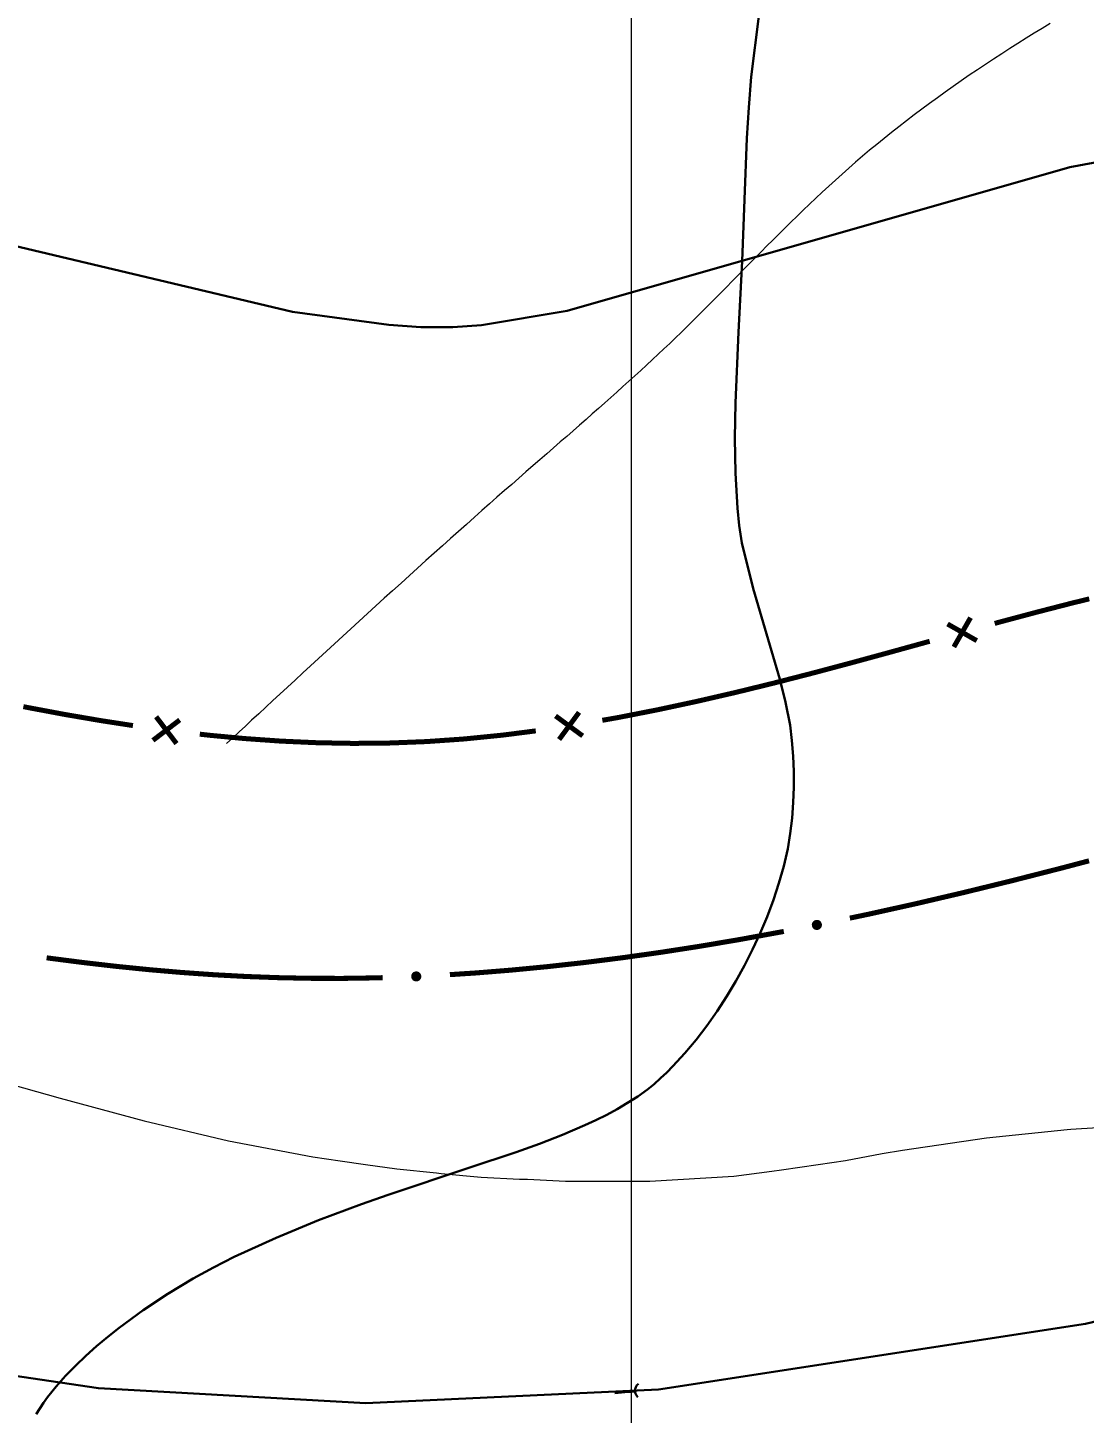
# Model space of a CAD drawing. Header units: inches. Extents: x 36473197 to 36486087, y 3899343 to 3911260.
# Drawn here: x 36483928.3 to 36484053.8, y 3903423.6 to 3903588 of the extents above; entities that cross this region are included whole.
import ezdxf

# ---------------------------------------------------------------- set-up
doc = ezdxf.new("R2010")
doc.units = ezdxf.units.IN
doc.header["$MEASUREMENT"] = 0
doc.layers.get('0').update_dxf_attribs({"lineweight": 0})
doc.layers.get('Defpoints').update_dxf_attribs({"lineweight": 0})
for name, color, linetype, lineweight, true_color in [('保护煤柱', 7, 'Continuous', 0, 0xff0042), ('断层上盘', 1, 'Continuous', 0, 0xff0000), ('断层下盘', 1, 'Continuous', 0, 0xff0000)]:
    doc.layers.add(name, color=color, linetype=linetype, lineweight=lineweight, true_color=true_color)
for name, color, linetype, lineweight in [('四盘区辅运巷', 7, 'Continuous', 0), ('水系', 7, 'Continuous', 0), ('等值线', 7, 'Continuous', 0), ('经纬网', 7, 'Continuous', 0)]:
    doc.layers.add(name, color=color, linetype=linetype, lineweight=lineweight)
doc.styles.add('仿宋', font='simfang.ttf')
doc.linetypes.add('保护煤柱', pattern='A,0.0195,-0.001,[6,西北矿业高家堡煤矿2022年采掘接续图(2022.8.14).shx,S=1.015748031496063e-06,R=0,X=0,Y=0],0.0195', length=0.04)
doc.dimstyles.get("Standard").update_dxf_attribs({"dimtxt": 30, "dimasz": 20, "dimexe": 0.18, "dimexo": 0.0625, "dimgap": 0.09, "dimtad": 1, "dimdec": 0, "dimzin": 0, "dimdsep": 46, "dimtxsty": '仿宋', "dimcen": 0.09, "dimclrd": 150, "dimclre": 150, "dimadec": 0, "dimazin": 0, "dimtfac": 1, "dimtdec": 0, "dimtofl": 0, "dimtmove": 0, "dimatfit": 3, "dimfxl": 1, "dimtolj": 1, "dimtzin": 0, "dimlwd": 0, "dimarcsym": 0})

# ---------------------------------------------------------------- blocks, each defined once
blk = doc.blocks.new('lr_block_21_1')
at = {"color": 1, "true_color": 0xff0000, "const_width": 0.6}
for points in [[(331.5972189605236, 13.9532108521089), (331.2105089873075, 13.85095923114568), (330.8237990066409, 13.74870761018246), (330.4370890334249, 13.64645598921925), (330.0503790527582, 13.54420436825603), (329.6636690795422, 13.44195274729282), (329.2769590988755, 13.3397011263296), (328.8902491256595, 13.23744950536638), (328.5035391449928, 13.13519788440317), (328.1162448376417, 13.03519727941602), (327.728627294302, 12.93644180521369), (327.3410097509623, 12.83768633008003), (326.9533922225237, 12.7389308558777), (326.565774679184, 12.64017538074404), (326.1781571358442, 12.54141990654171), (325.7905396074057, 12.44266443140805), (325.4029220640659, 12.34390895720571), (325.0153045207262, 12.24515348300338), (324.6276869922876, 12.14639800786972), (324.2400694489479, 12.04764253366739), (323.8524519056082, 11.94888705853373), (323.4648343771696, 11.85013158433139), (323.0772168338299, 11.75137610919774), (322.6895992904902, 11.6526206349954)], [(303.2039981558919, 7.151561109814793), (303.5954971462488, 7.233588793780655), (303.9869961366057, 7.315616477746516), (304.3784951195121, 7.397644161712378), (304.769994109869, 7.47967184567824), (305.1614931002259, 7.561699529644102), (305.5529427081347, 7.643956173676997), (305.9434495121241, 7.730584337841719), (306.3339563161135, 7.817212502006441), (306.7244631201029, 7.903840665239841), (307.1149699091911, 7.990468829404563), (307.5054767131805, 8.077096992637962), (307.89598351717, 8.163725156802684), (308.2864903211594, 8.250353320967406), (308.6769971251488, 8.336981484200805), (309.067503914237, 8.423609648365527), (309.4580107182264, 8.510237811598927), (309.8485175222158, 8.596865975763649), (310.2390243262053, 8.68349413992837), (310.6295311152935, 8.77012230316177), (311.0198953151703, 8.85737686464563), (311.409418463707, 8.948325839359313), (311.7989416122437, 9.039274813141674), (312.1884647756815, 9.130223787855357), (312.5779879242182, 9.22117276256904), (312.9675110727549, 9.3121217363514), (313.3570342212915, 9.403070711065084), (313.7465573698282, 9.494019685778767), (314.1360805183649, 9.584968659561127), (314.5256036669016, 9.67591763427481), (314.9151268154383, 9.766866608988494), (315.304649963975, 9.857815582770854), (315.6941731125116, 9.948764557484537), (316.0836962610483, 10.03971353219822), (316.473219409585, 10.13066250598058), (316.8620187565684, 10.22464030887932), (317.2505761757493, 10.31963047385216), (317.6391335949302, 10.414620638825), (318.027691014111, 10.50961080286652), (318.4162484332919, 10.60460096783936), (318.8048058599234, 10.6995911328122), (319.1933632791042, 10.79458129685372), (319.5819206982851, 10.88957146182656), (319.970478117466, 10.9845616267994), (320.3590355366468, 11.07955179177225), (320.7475929558277, 11.17454195581377), (321.1361503750086, 11.26953212078661), (321.5247077941895, 11.36452228575945), (321.9132652133703, 11.45951244980097), (322.3018226400018, 11.55450261477381), (322.6895992904902, 11.6526206349954)], [(298.9921633005142, 6.285626078490168), (299.0170201510191, 6.211019530892372), (299.0603441745043, 6.146157914306968), (299.1194013953209, 6.094580358359963), (299.1894954144955, 6.059440233744681), (299.265929825604, 6.043890910223126), (299.3443939685822, 6.049123313743621), (299.4190005138516, 6.073980164714158), (299.483862131834, 6.117304184474051), (299.5354396849871, 6.176361408550292), (299.5705798119307, 6.246455428656191), (299.5861291363835, 6.322889835573733), (299.5808967351913, 6.401353979948908), (299.5560398846865, 6.475960527546704), (299.5127158612013, 6.540822144132107), (299.4536586403847, 6.592399700079113), (299.3835646212101, 6.627539824694395), (299.3071302101016, 6.64308914821595), (299.2286660671234, 6.637856744695455), (299.1540595218539, 6.612999893724918), (299.0891979038715, 6.569675873965025), (299.0376203507185, 6.510618649888784), (299.0024802237749, 6.440524629782885), (298.986930899322, 6.364090222865343), (298.9921633005142, 6.285626078490168)], [(295.3616404756904, 5.571970683988184), (294.968682974577, 5.497287302277982), (294.5752209722996, 5.425261977128685), (294.181758955121, 5.353236651979387), (293.7882969528437, 5.281211326830089), (293.3948349505663, 5.209186001680791), (293.0013729333878, 5.137160676531494), (292.6079109311104, 5.065135351382196), (292.2144489139318, 4.993110026232898), (291.8209869116545, 4.921084701083601), (291.4275248944759, 4.849059375934303), (291.0340628921986, 4.777034050785005), (290.6406008899212, 4.705008726101369), (290.2471388727427, 4.632983400952071), (289.8528786748648, 4.565490633249283), (289.458482131362, 4.498772090766579), (289.064085572958, 4.432053547818214), (288.6696890294552, 4.365335004869848), (288.2752924859524, 4.298616462387145), (287.8808959424496, 4.231897919904441), (287.4864993840456, 4.165179376956075), (287.0921028405428, 4.098460834473372), (286.69770629704, 4.031742291525006), (286.3033097535372, 3.965023749042302), (285.9089131951332, 3.898305206559598), (285.5145166516304, 3.831586663611233), (285.1195888072252, 3.768146552145481), (284.7243070453405, 3.706890336237848), (284.3290252685547, 3.645634120330215), (283.93374350667, 3.584377904422581), (283.5384617298841, 3.523121688514948), (283.1431799679995, 3.461865472607315), (282.7478982061148, 3.400609256699681), (282.3526164293289, 3.339353040792048), (281.9573346674442, 3.278096824884415), (281.5620528906584, 3.216840608976781), (281.1667711287737, 3.155584393069148), (280.771489366889, 3.094328177161515), (280.3756268620491, 3.037003157660365), (279.9795169830322, 2.981352780014277), (279.5834071040154, 2.92570240329951), (279.1872972249985, 2.870052025653422), (278.7911873608828, 2.814401648938656), (278.3950774818659, 2.75875127222389), (277.998967602849, 2.703100894577801), (277.6028577238321, 2.647450517863035), (277.2067478448153, 2.591800140216947), (276.8106379657984, 2.536149763502181), (276.4145280867815, 2.480499385856092), (276.0183121860027, 2.425645369105041), (275.6214389204979, 2.375729405321181)], [(207.8433994948864, 2.441947125364095), (208.2396530210972, 2.387376904021949), (208.6363741010427, 2.336265462916344), (209.0330951884389, 2.285154022276402), (209.429816275835, 2.234042581170797), (209.8265373632312, 2.182931140065193), (210.2232584506273, 2.13181969942525), (210.6199795380235, 2.080708258319646), (211.0167006254196, 2.029596817214042), (211.4134217128158, 1.978485376574099), (211.8101428002119, 1.927373935468495), (212.2069983780384, 1.877364159561694), (212.6043636500835, 1.831529155839235), (213.0017289072275, 1.785694152116776), (213.3990941643715, 1.739859148394316), (213.7964594364166, 1.694024144206196), (214.1938246935606, 1.648189140483737), (214.5911899507046, 1.602354136761278), (214.9885552227497, 1.556519133038819), (215.3859204798937, 1.51068412931636), (215.7832857519388, 1.464849125593901), (216.1807947382331, 1.420342363417149), (216.5787666812539, 1.380113865248859), (216.9767386242747, 1.339885367080569), (217.3747105672956, 1.29965686891228), (217.7726825103164, 1.25942837074399), (218.1706544607878, 1.219199872110039), (218.5686264038086, 1.178971373941749), (218.9665983468294, 1.13874287577346), (219.3645702898502, 1.09851437760517), (219.7625422328711, 1.05828587943688), (220.1607229709625, 1.020289012230933), (220.5592500790954, 0.9859939785674214), (220.9577771797776, 0.9516989449039102), (221.3563042804599, 0.9174039112403989), (221.7548313811421, 0.8831088775768876), (222.1533584818244, 0.8488138439133763), (222.5518855825067, 0.814518810249865), (222.9504126906395, 0.7802237756550312), (223.3489397913218, 0.7459287419915199), (223.747466892004, 0.7116337083280087), (224.1462957262993, 0.6811991864815354), (224.5453116893768, 0.6531588500365615), (224.9443276524544, 0.6251185135915875), (225.3433436155319, 0.5970781780779362), (225.7423595786095, 0.5690378416329622), (226.141375541687, 0.5409975051879883), (226.5403915047646, 0.5129571687430143), (226.9394074827433, 0.484916833229363), (227.3384234458208, 0.456876496784389), (227.7374394088984, 0.4288361603394151)], [(255.7192607223988, 0.4426751555874944), (256.1184118837118, 0.4687203145585954), (256.5175630450249, 0.4947654739953578), (256.9167142063379, 0.5208106329664588), (257.315865367651, 0.5468557924032211), (257.715016528964, 0.5729009513743222), (258.1141676902771, 0.5989461108110845), (258.5133188515902, 0.6249912697821856), (258.9124198928475, 0.6517237829975784), (259.3111268058419, 0.6838609375990927), (259.7098337188363, 0.7159980912692845), (260.1085406318307, 0.7481352458707988), (260.5072475448251, 0.7802724004723132), (260.9059544578195, 0.8124095550738275), (261.3046613708138, 0.8445467096753418), (261.7033682838082, 0.8766838647425175), (262.1020751968026, 0.9088210184127092), (262.5007821172476, 0.9409581730142236), (262.899489030242, 0.9730953276157379), (263.2978186905384, 1.009510348550975), (263.6959965527058, 1.047646942548454), (264.094174399972, 1.085783537477255), (264.4923522472382, 1.123920131474733), (264.8905300945044, 1.162056726403534), (265.2887079417706, 1.200193321332335), (265.6868857890368, 1.238329915329814), (266.0850636512041, 1.276466510258615), (266.4832414984703, 1.314603104256094), (266.8814193457365, 1.352739699184895), (267.2795665562153, 1.391172801144421), (267.6771313399076, 1.435243783518672), (268.0746961086988, 1.4793147649616), (268.47226087749, 1.523385747335851), (268.8698256462812, 1.567456729710102), (269.2673904299736, 1.611527712084353), (269.6649551987648, 1.655598694458604), (270.062519967556, 1.699669676832855), (270.4600847363472, 1.743740658275783), (270.8576495200396, 1.787811640650034), (271.2552142888308, 1.831882623024285), (271.6527061611414, 1.876569765619934), (272.0495794415474, 1.926485730335116), (272.4464527219534, 1.976401694118977), (272.8433259874582, 2.026317657902837), (273.2401992678642, 2.076233621686697), (273.6370725333691, 2.126149585470557), (274.0339458137751, 2.176065549254417), (274.4308190941811, 2.225981513038278), (274.8276923596859, 2.27589747775346), (275.2245656400919, 2.325813441537321), (275.6214389204979, 2.375729405321181)], [(247.7276632785797, 0.08624461619183421), (247.3278759419918, 0.07320325216278434), (246.9280885905027, 0.06016188813373446), (246.5281391739845, 0.05385582288727164), (246.1281872689724, 0.04765321174636483), (245.7282353639603, 0.04145060060545802), (245.3282834589481, 0.03524799039587379), (244.928331553936, 0.02904537925496697), (244.5283796489239, 0.02284276811406016), (244.1284277439117, 0.01664015697315335), (243.7284758388996, 0.01043754583224654), (243.3285239338875, 0.004234934691339731), (242.9285569861531, 0.000240174587816), (242.528557702899, 0.0009972522966563702), (242.1285584196448, 0.001754329074174166), (241.7285591363907, 0.002511405851691961), (241.3285598531365, 0.003268482629209757), (240.9285605698824, 0.004025560338050127), (240.5285612866282, 0.004782637115567923), (240.1285620033741, 0.005539713893085718), (239.72856272012, 0.006296790670603514), (239.3285634368658, 0.007053868379443884), (238.9286185279489, 0.01292328117415309), (238.5286936238408, 0.02067405031993985), (238.1287687271833, 0.02842481853440404), (237.7288438230753, 0.03617558674886823), (237.3289189264178, 0.04392635589465499), (236.9289940223098, 0.05167712410911918), (236.5290691256523, 0.05942789325490594), (236.1291442215443, 0.06717866146937013), (235.7292193248868, 0.07492942968383431), (235.3293304294348, 0.08396348310634494), (234.9296002089977, 0.09865196142345667), (234.5298699885607, 0.1133404392749071), (234.1301397830248, 0.1280289175920188), (233.7304095625877, 0.142717394977808), (233.3306793421507, 0.1574058728292584), (232.9309491217136, 0.1720943511463702), (232.5312189012766, 0.1867828289978206), (232.1314886808395, 0.2014713073149323), (231.7317584604025, 0.2161597851663828), (231.3322243988514, 0.2351823565550148), (230.9328016191721, 0.2566635818220675), (230.5333788394928, 0.2781448066234589), (230.1339560598135, 0.2996260318905115), (229.7345332801342, 0.3211072571575642), (229.3351105004549, 0.3425884819589555), (228.9356877207756, 0.3640697072260082), (228.5362649410963, 0.3855509324930608), (228.136842161417, 0.4070321572944522), (227.7374394088984, 0.4288361603394151)], [(251.4252954795957, 0.2166673648171127), (251.4391207769513, 0.1392537928186357), (251.472626671195, 0.06881690537557006), (251.5236187949777, 0.009253464639186859), (251.5879051983356, -0.03563816426321864), (251.661293938756, -0.06205961434170604), (251.7396914586425, -0.06821009842678905), (251.8171050325036, -0.0543848006054759), (251.8875419199467, -0.02087890682742), (251.9471053555608, 0.03011321509256959), (251.9919969886541, 0.09439961845055223), (252.0184184387326, 0.1677883570082486), (252.0245689228177, 0.24618587968871), (252.0107436254621, 0.323599451687187), (251.9772377312183, 0.3940363391302526), (251.9262456074357, 0.4535997798666358), (251.8619592040777, 0.4984914087690413), (251.7885704636574, 0.5249128588475287), (251.7101729437709, 0.5310633429326117), (251.6327593699098, 0.5172380451112986), (251.5623224824667, 0.4837321513332427), (251.5027590468526, 0.4327400294132531), (251.4578674137592, 0.3684536260552704), (251.4314459636807, 0.2950648874975741), (251.4252954795957, 0.2166673648171127)]]:
    blk.add_lwpolyline(points, dxfattribs=at)
blk = doc.blocks.new('lr_block_37')
at = {"color": 1, "true_color": 0xff0000, "const_width": 0.5940594059405941}
for points in [[(307.1033467650414, 14.23809498082846), (307.4891861975193, 14.34358398430049), (307.8753230124712, 14.44797254167497), (308.2617797404528, 14.55117718921974), (308.6482364535332, 14.65438183676451), (309.0346931815147, 14.75758648430929), (309.4211499094963, 14.86079113185406), (309.8076066374779, 14.96399577893317), (310.1940633654594, 15.06720042647794), (310.580520093441, 15.17040507402271), (310.9669768214226, 15.27360972156748), (311.3534335494041, 15.37681436864659), (311.7398902624846, 15.48001901619136), (312.1266523897648, 15.58205856243148), (312.5140435993671, 15.68169818306342), (312.9014348089695, 15.78133780369535), (313.2888260036707, 15.88097742432728), (313.676217213273, 15.98061704495922), (314.0636084228754, 16.08025666559115), (314.4509996175766, 16.17989628622308), (314.838390827179, 16.27953590732068), (315.2257820367813, 16.37917552795261), (315.6131732314825, 16.47881514858454), (316.0005644410849, 16.57845476921648), (316.3883495628834, 16.6765239466913), (316.7769066989422, 16.77151526371017), (317.165463835001, 16.86650658026338), (317.5540209710598, 16.96149789728224), (317.9425781220198, 17.05648921383545), (318.3311352580786, 17.15148053038865)], [(303.2449524179101, 13.18320494517684), (304.2359911948442, 14.92005097866058)], [(303.2450153157115, 13.18297610525042), (301.5054275169969, 14.16919428110123)], [(303.2450153157115, 13.18297610571608), (302.2587971389294, 11.44338830700144)], [(303.2449524179101, 13.18320494471118), (304.9817984551191, 12.19216616870835)], [(299.3895613253117, 12.11738964961842), (299.0040159225464, 12.01083100400865), (298.6184499338269, 11.9043469177559), (298.232878036797, 11.79788418393582), (297.8473061397672, 11.69142145011574), (297.4617342501879, 11.58495871676132), (297.076162353158, 11.47849598294124), (296.6905904561281, 11.37203324912116), (296.3050185590982, 11.26557051576674), (295.9194466620684, 11.15910778194666), (295.5338747724891, 11.05264504812658), (295.1483028754592, 10.9461823143065), (294.7627309784293, 10.83971958095208), (294.3770829364657, 10.73353434121236), (293.9911741614342, 10.62829926656559), (293.6052653938532, 10.52306419191882), (293.2193566262722, 10.41782911680639), (292.8334478512406, 10.31259404215962), (292.4475390836596, 10.20735896751285), (292.0616303160787, 10.10212389286608), (291.6757215410471, 9.996888817753643), (291.2898127734661, 9.891653743106872), (290.9039040058851, 9.786418668460101), (290.5179952308536, 9.68118359381333), (290.1320864632726, 9.575948518700898), (289.74581374228, 9.472064207307994), (289.3592745959759, 9.369168675504625), (288.9727354496717, 9.266273144166917), (288.5861963033676, 9.163377612363547), (288.1996571719646, 9.0604820814915), (287.8131180256605, 8.95758654968813), (287.4265788793564, 8.854691018816084), (287.0400397330523, 8.751795487012714), (286.6535005867481, 8.648899956140667), (286.266961440444, 8.54600442526862), (285.880422309041, 8.44310889346525), (285.4938831627369, 8.340213362593204), (285.1065800413489, 8.240240056533366), (284.7191404774785, 8.140788636635989), (284.3317009136081, 8.041337215807289), (283.9442613497376, 7.941885795909911), (283.5568217858672, 7.842434376012534), (283.1693822219968, 7.742982955183834), (282.7819426581264, 7.643531535286456), (282.3945030942559, 7.544080115389079), (282.0070635303855, 7.444628694560379), (281.6196239665151, 7.345177274663001), (281.2321844026446, 7.245725853834301), (280.8446821123362, 7.146524796728045), (280.456119671464, 7.051555171608925), (280.0675572305918, 6.956585546024144)], [(260.5214514508843, 2.739677771460265), (260.9154279381037, 2.808833590243012), (261.309404425323, 2.87798940949142), (261.7033809125423, 2.947145229205489), (262.0973573997617, 3.016301048453897), (262.4909690320492, 3.087422051932663), (262.883513443172, 3.164291352499276), (263.2760578468442, 3.24116065306589), (263.6686022505164, 3.318029953632504), (264.0611466616392, 3.394899254199117), (264.4536910653114, 3.471768554765731), (264.8462354689837, 3.548637855332345), (265.2387798726559, 3.625507155898958), (265.6313242837787, 3.702376456465572), (266.0238686874509, 3.779245756566525), (266.4164130911231, 3.856115057133138), (266.8089575022459, 3.932984357699752), (267.2008459493518, 4.01305526169017), (267.591991558671, 4.096751793287694), (267.9831371754408, 4.180448324885219), (268.37428278476, 4.264144856482744), (268.7654284015298, 4.347841388080269), (269.156574010849, 4.431537919677794), (269.5477196276188, 4.515234450809658), (269.938865236938, 4.598930982407182), (270.3300108462572, 4.682627514004707), (270.721156463027, 4.766324045602232), (271.1123020723462, 4.850020577199757), (271.503447689116, 4.933717108797282), (271.893746547401, 5.021227105986327), (272.2835569009185, 5.11093711713329), (272.673367254436, 5.20064712734893), (273.0631776154041, 5.29035713756457), (273.4529879689217, 5.38006714778021), (273.8427983224392, 5.46977715799585), (274.2326086834073, 5.55948716821149), (274.6224190369248, 5.64919717842713), (275.0122293904424, 5.73890718864277), (275.4020397514105, 5.82861719885841), (275.791850104928, 5.91832720907405), (276.1816604584455, 6.00803721928969), (276.570495262742, 6.101858917623758), (276.9590577036142, 6.196828543208539), (277.3476201444864, 6.291798168327659), (277.7361825853586, 6.386767793912441), (278.1247450262308, 6.48173741903156), (278.513307467103, 6.576707044616342), (278.9018699079752, 6.671676670201123), (279.2904323488474, 6.766646295320243), (279.6789947897196, 6.861615920905024), (280.0675572305918, 6.956585546024144)], [(204.7977047413588, 2.115029704757035), (204.4023514837027, 2.175822853110731), (204.0069982334971, 2.236616000533104), (203.6116449832916, 2.2974091488868), (203.2162917330861, 2.358202297240496), (202.8209384828806, 2.418995445594192), (202.4255852326751, 2.479788593947887), (202.0302319824696, 2.540581742301583), (201.634878732264, 2.601374890655279), (201.2395254820585, 2.662168038077652), (200.8447117134929, 2.726282766554505), (200.4504404962063, 2.793737975414842), (200.0561692714691, 2.861193184740841), (199.6618980541825, 2.92864839406684), (199.2676268294454, 2.996103603392839), (198.8733556121588, 3.063558812253177), (198.4790843948722, 3.131014021579176), (198.084813170135, 3.198469230905175), (197.6905419528484, 3.265924440231174), (197.2962707355618, 3.333379649091512), (196.9019995108247, 3.400834858417511), (196.5082972943783, 3.471468590199947), (196.115110039711, 3.544979066587985), (195.7219227999449, 3.618489542044699), (195.3287355452776, 3.692000017501414), (194.9355483055115, 3.765510492958128), (194.5423610657454, 3.839020968414843), (194.1491738110781, 3.912531443871558), (193.755986571312, 3.986041919328272), (193.3627993315458, 4.059552394784987), (192.9696120768785, 4.133062870241702), (192.5764248371124, 4.206573345698416), (192.1836353093386, 4.282132816500962), (191.7914987951517, 4.361056570895016)], [(208.7602622285485, 1.569575143512338), (207.5483994930983, 3.16022932017222)], [(256.5773528143764, 2.074510733596981), (254.9658420532942, 3.258497674483806)], [(256.5773528218269, 2.074510734062642), (257.7613397613168, 3.686021492350847)], [(208.7602622285485, 1.569575143512338), (207.1696080490947, 0.3577124075964093)], [(208.7602622285485, 1.569575142581016), (210.3509164080024, 2.781437878496945)], [(208.7602622285485, 1.569575142581016), (209.9721249639988, -0.02107903407886624)], [(252.621353648603, 1.483855034224689), (252.2245813012123, 1.433143076486886), (251.8278089538217, 1.382431118749082), (251.4310365989804, 1.33171916147694), (251.0342642515898, 1.281007203739136), (250.6374919041991, 1.230295246001333), (250.2407195568085, 1.17958328826353), (249.8439472019672, 1.128871330991387), (249.4471748545766, 1.078159373253584), (249.0504025071859, 1.02744741551578), (248.653626576066, 0.97676688618958), (248.2556431889534, 0.9366931626573205), (247.8576247692108, 0.8969270680099726), (247.4596063569188, 0.8571609733626246), (247.0615879446268, 0.8173948787152767), (246.6635695323348, 0.7776287840679288), (246.2655511125922, 0.7378626903519034), (245.8675327003002, 0.6980965957045555), (245.4695142880082, 0.6583305010572076), (245.0714958757162, 0.6185644064098597), (244.6734774559736, 0.5787983126938343), (244.2754590436816, 0.5390322180464864), (243.8767601102591, 0.5072978297248483), (243.477725058794, 0.4795305794104934), (243.0786899924278, 0.4517633290961385), (242.6796549260616, 0.4239960787817836), (242.2806198745966, 0.39622882893309), (241.8815848082304, 0.3684615786187351), (241.4825497567654, 0.3406943283043802), (241.0835146903992, 0.3129270779900253), (240.684479624033, 0.2851598276756704), (240.2854445725679, 0.2573925778269768), (239.8864095062017, 0.2296253275126219), (239.4870228990912, 0.2083125617355108), (239.087332546711, 0.1925765499472618), (238.6876421943307, 0.1768405390903354), (238.2879518419504, 0.1611045282334089), (237.8882614895701, 0.1453685164451599), (237.4885711371899, 0.1296325055882335), (237.0888807848096, 0.1138964937999845), (236.6891904324293, 0.09816048294305801), (236.289500080049, 0.08242447208613157), (235.8898097276688, 0.06668846029788256), (235.4901193752885, 0.05095244944095612), (235.0902692228556, 0.04167753085494041), (234.6902896314859, 0.0376367773860693), (234.2903100550175, 0.03359602391719818), (233.8903304636478, 0.02955526998266578), (233.4903508722782, 0.02551451651379466), (233.0903712809086, 0.02147376304492354), (232.690391689539, 0.01743300864472985)], [(256.5773528143764, 2.074510734062642), (255.3933658748865, 0.4629999757744372)], [(256.5773528218269, 2.074510734528303), (258.1888635829091, 0.8905237936414778)], [(212.7319058775902, 1.095201259013265), (213.1292742490768, 1.049393271561712), (213.5266426280141, 1.003585284110159), (213.9241846948862, 0.9594405991956592), (214.3224445134401, 0.9221697575412691), (214.7207043319941, 0.8848989154212177), (215.118964150548, 0.8476280737668276), (215.5172239691019, 0.8103572316467762), (215.9154837951064, 0.7730863899923861), (216.3137436136603, 0.7358155478723347), (216.7120034322143, 0.6985447062179446), (217.1102632507682, 0.6612738645635545), (217.5085230767727, 0.6240030224435031), (217.9067828953266, 0.586732180789113), (218.3054297864437, 0.5541932824999094), (218.7044523209333, 0.5262465784326196), (219.103474855423, 0.498299874830991), (219.5024973899126, 0.4703531712293625), (219.9015199244022, 0.4424064676277339), (220.3005424588919, 0.4144597640261054), (220.6995649784803, 0.3865130604244769), (221.09858751297, 0.358566356357187), (221.4976100474596, 0.3306196527555585), (221.8966325819492, 0.3026729491539299), (222.2956551164389, 0.2747262455523014), (222.6951483041048, 0.2549784020520747), (223.0947476476431, 0.2370795817114413), (223.4943469911814, 0.2191807623021305), (223.8939463198185, 0.2012819419614971), (224.2935456633568, 0.1833831225521863), (224.6931450068951, 0.1654843022115529), (225.0927443504333, 0.1475854818709195), (225.4923436790705, 0.1296866624616086), (225.8919430226088, 0.1117878421209753), (226.291542366147, 0.09388902271166444), (226.6911733001471, 0.07699654251337051), (227.0911083966494, 0.06979097705334425), (227.4910434931517, 0.06258541205897927), (227.8909785822034, 0.0553798470646143), (228.2909136787057, 0.04817428207024932), (228.690848775208, 0.04096871661022305), (229.0907838717103, 0.03376315161585808), (229.490718960762, 0.0265575866214931), (229.8906540572643, 0.01935202162712812), (230.2905891537666, 0.01214645616710186), (230.6905242502689, 0.004940891172736883), (231.0904733240604, 0.001269994769245386), (231.4904529154301, 0.005310748238116503), (231.8904325067997, 0.00935150170698762), (232.2904120981693, 0.01339225517585874), (232.690391689539, 0.01743300864472985)]]:
    blk.add_lwpolyline(points, dxfattribs=at)
blk = doc.blocks.new('*D205')
at = {"layer": 'Defpoints', "color": 0, "transparency": 16777216}
for p in [(36485936.08642913, 3904772.871068165), (36482207.75390308, 3899448.442783011), (36482358.82826972, 3899342.655749205)]:
    blk.add_point(p, dxfattribs=at)
at = {"layer": '四盘区辅运巷', "color": 150, "lineweight": -2, "transparency": 16777216}
for p, q in [((36485936.13762555, 3904772.835218804), (36486087.30824145, 3904666.980788233)), ((36482207.80509949, 3899448.406933654), (36482358.97571541, 3899342.55250307))]:
    blk.add_line(p, q, dxfattribs=at)
at = {"layer": '四盘区辅运巷', "color": 150, "lineweight": 0, "transparency": 16777216}
blk.add_line((36486075.68900335, 3904650.701178098), (36482370.3000621, 3899359.038605465), dxfattribs=at)
at = {"layer": '四盘区辅运巷', "color": 150, "transparency": 16777216}
for points in [[(36486072.95852731, 3904652.613143496), (36486078.4194794, 3904648.789212702), (36486087.16079574, 3904667.084034363)], [(36482367.56958605, 3899360.950570863), (36482373.03053814, 3899357.126640068), (36482358.82826971, 3899342.6557492)]]:
    blk.add_solid(points, dxfattribs=at)
at = {"layer": '四盘区辅运巷', "color": 0, "transparency": 16777216, "insert": (36484210.4932432, 3902013.623688798), "char_height": 30, "attachment_point": 5, "rotation": 54.999077898671096, "style": '仿宋'}
blk.add_mtext('\\A1;650', dxfattribs=at)

msp = doc.modelspace()

# ---------------------------------------------------------------- linework, layer by layer
at = {"layer": '保护煤柱', "color": 1, "linetype": 'Continuous', "lineweight": 30, "true_color": 0xff0000}
for p, q in [((36484000.84967973, 3903427.082713541), (36484000.65636328, 3903426.907052642)), ((36483998.43449921, 3903426.011333818), (36483998.0357923, 3903425.979196671)), ((36483998.83320612, 3903426.043470977), (36483998.43449921, 3903426.011333818)), ((36483999.23191304, 3903426.075608131), (36483998.83320612, 3903426.043470977)), ((36483999.63061995, 3903426.107745284), (36483999.23191304, 3903426.075608131)), ((36484000.02923246, 3903426.141001126), (36483999.63061995, 3903426.107745284)), ((36484000.42768613, 3903426.176138996), (36484000.02923246, 3903426.141001126)), ((36484000.43889077, 3903426.436128335), (36484000.42768613, 3903426.176138996)), ((36484000.42768613, 3903426.176138996), (36484000.48421863, 3903425.922123095)), ((36484000.51724578, 3903426.685977277), (36484000.43889077, 3903426.436128335)), ((36484000.48421863, 3903425.922123095), (36484000.60509044, 3903425.689843097)), ((36484000.65636328, 3903426.907052642), (36484000.51724578, 3903426.685977277)), ((36484000.60509044, 3903425.689843097), (36484000.78075135, 3903425.496526637))]:
    msp.add_line(p, q, dxfattribs=at)
at = {"layer": '保护煤柱', "color": 1, "linetype": '保护煤柱', "lineweight": 30, "ltscale": 3750, "true_color": 0xff0000, "flags": 128}
for points in [[(36483767.57139701, 3903569.259478904), (36483821.13031401, 3903573.371747098), (36483840.9100085, 3903573.440157025), (36483880.37905347, 3903571.153999853), (36483899.90296081, 3903568.516347565), (36483959.78388835, 3903554.3113951), (36483971.21019892, 3903552.747741048), (36483975.00810164, 3903552.504082263), (36483978.79075695, 3903552.476989603), (36483982.20311397, 3903552.730439151), (36483992.37127788, 3903554.430867805), (36484052.04207151, 3903571.488216171), (36484135.11984585, 3903586.892866543), (36484149.36795907, 3903590.84736246), (36484188.11823661, 3903607.943073147), (36484201.46711393, 3903612.186680277), (36484215.09146901, 3903615.541166778), (36484246.27154966, 3903620.578058957), (36484262.00869474, 3903621.93328363), (36484277.77574151, 3903622.379451049), (36484306.31024971, 3903620.276741697), (36484328.83095544, 3903616.599267237)], [(36483145.42671668, 3903275.617089523), (36483162.71846947, 3903281.942703243), (36483205.92173128, 3903293.686820505), (36483281.59505642, 3903318.31870532), (36483289.38170535, 3903320.150732394), (36483294.66194051, 3903320.995191354), (36483311.37667217, 3903321.733574354), (36483361.4861183, 3903321.174658962), (36483366.43713579, 3903321.301419708), (36483371.35709997, 3903321.687358475), (36483376.20491097, 3903322.50817847), (36483408.90454499, 3903331.738715379), (36483422.43004085, 3903337.05134786), (36483429.81301972, 3903340.525026912), (36483448.24538851, 3903350.959771102), (36483465.88616146, 3903362.72329248), (36483514.31683715, 3903400.505624922), (36483524.66158994, 3903407.257781647), (36483558.18169118, 3903425.332387629), (36483572.57177011, 3903431.900005518), (36483575.11320959, 3903432.790402966), (36483577.85474847, 3903433.488578121), (36483586.27967916, 3903434.830680458), (36483665.88171032, 3903441.090492765), (36483693.7040206, 3903445.32154951), (36483772.68214176, 3903451.264022813), (36483787.07845993, 3903451.486674641), (36483812.27642043, 3903450.621413057), (36483830.13658103, 3903448.591148163), (36483897.86510124, 3903432.287041585), (36483936.73116673, 3903426.545141669), (36483968.46716252, 3903424.795810491), (36484003.21559068, 3903426.388435937), (36484053.92021693, 3903434.185466652), (36484070.54009627, 3903438.128546196), (36484084.33666606, 3903442.485460884)]]:
    msp.add_lwpolyline(points, dxfattribs=at)
at = {"layer": '水系', "color": 151, "linetype": 'Continuous', "lineweight": 30, "true_color": 0x7fbfff, "flags": 128}
msp.add_lwpolyline([(36483929.32281402, 3903423.473260975), (36483929.75973704, 3903424.153018987), (36483930.22138611, 3903424.821095983), (36483930.7057009, 3903425.478263984), (36483931.73584107, 3903426.762164999), (36483932.83930997, 3903428.008327993), (36483934.007592, 3903429.219256992), (36483935.23358002, 3903430.396749979), (36483936.51109496, 3903431.542092991), (36483937.83458807, 3903432.656162992), (36483939.19893399, 3903433.739478988), (36483942.03088097, 3903435.81415699), (36483944.96844508, 3903437.76244399), (36483947.96544398, 3903439.567193991), (36483950.40504411, 3903440.896389986), (36483952.85686698, 3903442.135266989), (36483957.81900503, 3903444.413292985), (36483962.85636596, 3903446.488432987), (36483967.95607308, 3903448.404280983), (36483971.13611105, 3903449.499764985), (36483974.31917099, 3903450.569215999), (36483977.50915899, 3903451.630237978), (36483980.71775595, 3903452.694064984), (36483986.31211094, 3903454.553628988), (36483989.08488908, 3903455.547136988), (36483991.814472, 3903456.60759699), (36483994.48328105, 3903457.754737983), (36483995.78915206, 3903458.367919975), (36483997.072611, 3903459.012049005), (36483998.33072404, 3903459.69131998), (36483999.55999102, 3903460.411039994), (36484000.755814, 3903461.178642978), (36484001.91036705, 3903462.007796974), (36484002.70093206, 3903462.653737985), (36484003.46815089, 3903463.334218993), (36484004.21523108, 3903464.042487994), (36484004.943728, 3903464.774983982), (36484006.34860411, 3903466.303343978), (36484007.687619, 3903467.905246985), (36484008.96325901, 3903469.570955995), (36484010.17668702, 3903471.292984984), (36484011.32815805, 3903473.065227979), (36484012.41720893, 3903474.882497998), (36484013.44273105, 3903476.740258995), (36484014.40297797, 3903478.634443985), (36484015.2955089, 3903480.561335985), (36484016.11704507, 3903482.517472991), (36484016.86320592, 3903484.499572), (36484017.52797201, 3903486.50446599), (36484018.10240702, 3903488.52902899), (36484018.56952111, 3903490.570043975), (36484018.86629392, 3903492.393755985), (36484019.07597912, 3903494.225005986), (36484019.21048001, 3903496.061926992), (36484019.27508309, 3903497.902315983), (36484019.2722161, 3903499.743632977), (36484019.20195202, 3903501.582808982), (36484019.06126192, 3903503.415757006), (36484018.83943704, 3903505.235355985), (36484018.29669991, 3903507.983128997), (36484017.62089709, 3903510.697302992), (36484016.05724193, 3903516.086119004), (36484014.44354013, 3903521.468488991), (36484013.10760894, 3903526.890357002), (36484012.80792499, 3903528.941088993), (36484012.5995411, 3903531.003769986), (36484012.36258902, 3903535.152165996), (36484012.29680505, 3903539.32174299), (36484012.35358202, 3903543.505664988), (36484012.70593802, 3903551.898984977), (36484013.17186798, 3903560.305044991), (36484013.41813008, 3903567.631438993), (36484013.72017814, 3903574.934909981), (36484013.94296208, 3903578.572219985), (36484014.2375851, 3903582.196047988), (36484015.15152898, 3903589.383522971)], dxfattribs=at)
msp.add_lwpolyline([(36483929.32281402, 3903423.473260975), (36483929.75973704, 3903424.153018987), (36483930.22138611, 3903424.821095983), (36483930.7057009, 3903425.478263984), (36483931.73584107, 3903426.762164999), (36483932.83930997, 3903428.008327993), (36483934.007592, 3903429.219256992), (36483935.23358002, 3903430.396749979), (36483936.51109496, 3903431.542092991), (36483937.83458807, 3903432.656162992), (36483939.19893399, 3903433.739478988), (36483942.03088097, 3903435.81415699), (36483944.96844508, 3903437.76244399), (36483947.96544398, 3903439.567193991), (36483950.40504411, 3903440.896389986), (36483952.85686698, 3903442.135266989), (36483957.81900503, 3903444.413292985), (36483962.85636596, 3903446.488432987), (36483967.95607308, 3903448.404280983), (36483971.13611105, 3903449.499764985), (36483974.31917099, 3903450.569215999), (36483977.50915899, 3903451.630237978), (36483980.71775595, 3903452.694064984), (36483986.31211094, 3903454.553628988), (36483989.08488908, 3903455.547136988), (36483991.814472, 3903456.60759699), (36483994.48328105, 3903457.754737983), (36483995.78915206, 3903458.367919975), (36483997.072611, 3903459.012049005), (36483998.33072404, 3903459.69131998), (36483999.55999102, 3903460.411039994), (36484000.755814, 3903461.178642978), (36484001.91036705, 3903462.007796974), (36484002.70093206, 3903462.653737985), (36484003.46815089, 3903463.334218993), (36484004.21523108, 3903464.042487994), (36484004.943728, 3903464.774983982), (36484006.34860411, 3903466.303343978), (36484007.687619, 3903467.905246985), (36484008.96325901, 3903469.570955995), (36484010.17668702, 3903471.292984984), (36484011.32815805, 3903473.065227979), (36484012.41720893, 3903474.882497998), (36484013.44273105, 3903476.740258995), (36484014.40297797, 3903478.634443985), (36484015.2955089, 3903480.561335985), (36484016.11704507, 3903482.517472991), (36484016.86320592, 3903484.499572), (36484017.52797201, 3903486.50446599), (36484018.10240702, 3903488.52902899), (36484018.56952111, 3903490.570043975), (36484018.86629392, 3903492.393755985), (36484019.07597912, 3903494.225005986), (36484019.21048001, 3903496.061926992), (36484019.27508309, 3903497.902315983), (36484019.2722161, 3903499.743632977), (36484019.20195202, 3903501.582808982), (36484019.06126192, 3903503.415757006), (36484018.83943704, 3903505.235355985), (36484018.29669991, 3903507.983128997), (36484017.62089709, 3903510.697302992), (36484016.05724193, 3903516.086119004), (36484014.44354013, 3903521.468488991), (36484013.10760894, 3903526.890357002), (36484012.80792499, 3903528.941088993), (36484012.5995411, 3903531.003769986), (36484012.36258902, 3903535.152165996), (36484012.29680505, 3903539.32174299), (36484012.35358202, 3903543.505664988), (36484012.70593802, 3903551.898984977), (36484013.17186798, 3903560.305044991), (36484013.41813008, 3903567.631438993), (36484013.72017814, 3903574.934909981), (36484013.94296208, 3903578.572219985), (36484014.2375851, 3903582.196047988), (36484015.15152898, 3903589.383522971)], dxfattribs=at)
at = {"layer": '等值线', "linetype": 'Continuous', "lineweight": 0, "flags": 128}
msp.add_lwpolyline([(36484049.72991665, 3903588.515393648), (36484048.77836536, 3903587.945548966), (36484047.83037616, 3903587.369802757), (36484046.86095355, 3903586.771590134), (36484045.89507705, 3903586.167668438), (36484044.93271963, 3903585.558169281), (36484043.97410633, 3903584.942812235), (36484043.00622983, 3903584.311439433), (36484042.04211347, 3903583.674338001), (36484041.08178021, 3903583.031570721), (36484040.12550904, 3903582.382791245), (36484039.17168497, 3903581.725117032), (36484038.22193702, 3903581.061569474), (36484037.27633716, 3903580.392152103), (36484036.33523543, 3903579.716444619), (36484035.40765204, 3903579.039715907), (36484034.48483975, 3903578.356492843), (36484033.56681959, 3903577.666869859), (36484032.65393458, 3903576.970477191), (36484031.76567312, 3903576.280646431), (36484030.88247479, 3903575.584343239), (36484030.00446261, 3903574.881546754), (36484029.13225959, 3903574.171593787), (36484028.29304527, 3903573.474202213), (36484027.45925812, 3903572.770314249), (36484026.63062809, 3903572.060363084), (36484025.8074352, 3903571.344134723), (36484025.01440798, 3903570.641537784), (36484024.22613589, 3903569.933609601), (36484023.44229092, 3903569.220776601), (36484022.66299604, 3903568.502982169), (36484021.90878773, 3903567.798473525), (36484021.15862451, 3903567.089643926), (36484020.41207339, 3903566.376986984), (36484019.66904737, 3903565.660653799), (36484018.94684778, 3903564.956837731), (36484018.22742327, 3903564.250190979), (36484017.51040283, 3903563.541096984), (36484016.79570045, 3903562.829667276), (36484016.0979284, 3903562.129982681), (36484015.40178642, 3903561.428679935), (36484014.70689647, 3903560.726132371), (36484014.01306354, 3903560.022540235), (36484013.33233486, 3903559.33011782), (36484012.65202121, 3903558.637291788), (36484011.97175758, 3903557.944418494), (36484011.29124291, 3903557.251790366), (36484010.62011446, 3903556.56974372), (36484009.94815996, 3903555.8885134), (36484009.27504845, 3903555.208436488), (36484008.60034989, 3903554.529935313), (36484007.93125242, 3903553.861417387), (36484007.26009591, 3903553.194965665), (36484006.58667733, 3903552.530813298), (36484005.91049069, 3903551.869492732), (36484005.23515204, 3903551.216467754), (36484004.5569693, 3903550.56638647), (36484003.87620951, 3903549.919002505), (36484003.19278966, 3903549.274432227), (36484002.50358965, 3903548.630800896), (36484001.81199957, 3903547.989736469), (36484001.11827147, 3903547.350982094), (36484000.42243229, 3903546.71453114), (36483999.71338682, 3903546.070713883), (36483999.00242132, 3903545.429013319), (36483998.28979176, 3903544.789153238), (36483997.57561617, 3903544.151018749), (36483996.84053715, 3903543.497637294), (36483996.10421906, 3903542.845653517), (36483995.36685598, 3903542.194849625), (36483994.62854287, 3903541.545124317), (36483993.86162116, 3903540.872378089), (36483993.09402142, 3903540.200406778), (36483992.32591169, 3903539.529018889), (36483991.55741094, 3903538.858077153), (36483990.75272045, 3903538.156267322), (36483989.94790293, 3903537.454604833), (36483989.14309044, 3903536.752938009), (36483988.33841994, 3903536.051106515), (36483987.49005656, 3903535.310490621), (36483986.64208518, 3903534.569427376), (36483985.79460081, 3903533.827807274), (36483984.94777046, 3903533.085441688), (36483984.04984207, 3903532.296247513), (36483983.15280972, 3903531.506035622), (36483982.25669537, 3903530.714782879), (36483981.36166106, 3903529.922311949), (36483980.41312367, 3903529.079330427), (36483979.4657733, 3903528.235013967), (36483978.51946296, 3903527.389530725), (36483977.57418166, 3903526.542897072), (36483976.5920196, 3903525.660733324), (36483975.61081256, 3903524.777505985), (36483974.63047355, 3903523.893315278), (36483973.65098856, 3903523.008178848), (36483972.65600128, 3903522.107171436), (36483971.661818, 3903521.205275843), (36483970.66836774, 3903520.302572411), (36483969.6756255, 3903519.399089532), (36483968.68875338, 3903518.499416633), (36483967.70248128, 3903517.599084863), (36483966.71677421, 3903516.698135811), (36483965.73163815, 3903515.796561404), (36483964.77366963, 3903514.918567453), (36483963.81618014, 3903514.040050977), (36483962.85914265, 3903513.161042168), (36483961.90257117, 3903512.281526748), (36483960.99437569, 3903511.445465779), (36483960.08655521, 3903510.608997588), (36483959.17908375, 3903509.772151193), (36483958.27196929, 3903508.934917822), (36483957.43435425, 3903508.161110793), (36483956.59704122, 3903507.386976036), (36483955.7600282, 3903506.612518145), (36483954.92337817, 3903505.837666928), (36483954.17748401, 3903505.1460728), (36483953.43177284, 3903504.454280578), (36483952.68610668, 3903503.762440591), (36483951.94034253, 3903503.070706301)], dxfattribs=at)
at = {"layer": '等值线', "linetype": 'Continuous', "lineweight": 0, "elevation": 20, "flags": 128}
msp.add_lwpolyline([(36483922.17606129, 3903463.807476794), (36483932.17606128, 3903460.962476796), (36483942.17606128, 3903458.294476797), (36483952.17606129, 3903455.910476796), (36483962.17606128, 3903454.009476798), (36483965.44606128, 3903453.549476801), (36483968.44606129, 3903453.092476796), (36483972.17606128, 3903452.582476801), (36483976.87606129, 3903452.116476795), (36483977.40606128, 3903452.052476794), (36483982.17606128, 3903451.602476796), (36483986.72606128, 3903451.372476796), (36483987.65606128, 3903451.346476798), (36483992.17606128, 3903451.127476792), (36484002.17606129, 3903451.145476799), (36484012.17606129, 3903451.715476797), (36484016.69606129, 3903452.306476795), (36484017.83606128, 3903452.490476792), (36484022.17606128, 3903453.0864768), (36484025.40606128, 3903453.598476796), (36484029.76606129, 3903454.419476794), (36484032.17606128, 3903454.8204768), (36484042.17606128, 3903456.252476802), (36484051.73606128, 3903457.267476796), (36484052.17606129, 3903457.289476796), (36484061.14606128, 3903457.855476794)], dxfattribs=at)
at = {"layer": '经纬网', "color": 7, "linetype": 'Continuous', "lineweight": 9}
msp.add_line((36484000, 3902374.063211838), (36484000, 3905872.214260378), dxfattribs=at)

# ---------------------------------------------------------------- block references
at = {"layer": '断层上盘', "color": 1, "true_color": 0xff0000}
msp.add_blockref('lr_block_21_1', (36483722.73982294, 3903475.196291136, -0.2018592028274706), dxfattribs=at)
at = {"layer": '断层下盘', "color": 1, "true_color": 0xff0000}
msp.add_blockref('lr_block_37', (36483736.0323767, 3903503.086072284, -0.2018472969906135), dxfattribs=at)

# ---------------------------------------------------------------- dimensions: what is measured, and where the dimension line sits
at = {"layer": '四盘区辅运巷'}
dim = msp.add_linear_dim(base=(36482358.82826972, 3899342.655749205), p1=(36485936.08642911, 3904772.871068168), p2=(36482207.75390306, 3899448.442783017), angle=54.99907789867108, text='650', dimstyle='Standard', dxfattribs=at)
dim.commit()
dim.dimension.update_dxf_attribs({"geometry": '*D205', "text_midpoint": (36484222.99453273, 3902004.869891783), "dimtype": 160})

doc.saveas('drawing.dxf')
